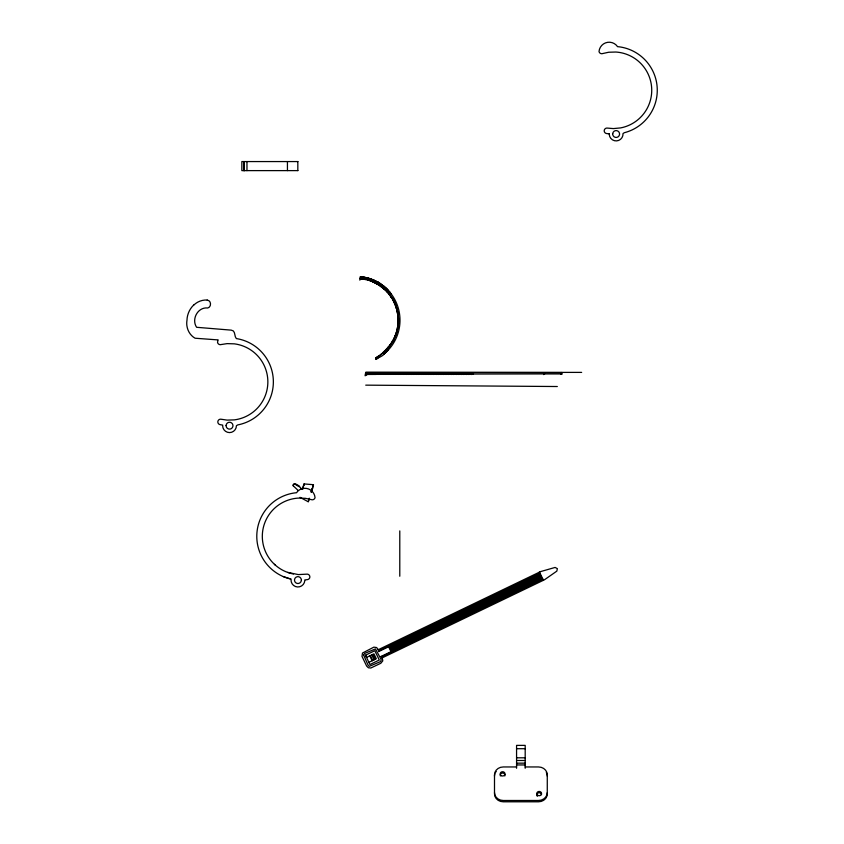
<?xml version="1.0" encoding="UTF-8"?>
<svg xmlns="http://www.w3.org/2000/svg" width="844" height="844" viewBox="0 0 844 844"><rect width="100%" height="100%" fill="white"/><g stroke="black" fill="none" stroke-linecap="round" stroke-linejoin="round"><path stroke-width="1.27" d="M365.737 385.149L557.325 386.52M581.653 372.394L365.737 372.394L365.135 375.77L366.38 374.852M398.6 320.055L397.957 320.583L398.59 320.942L397.957 320.414L398.59 320.942M378.312 284.85L378.355 284.111L379.125 284.576L378.471 284.945M363.595 277.191L360.388 276.716L359.723 280.039L361.485 278.858L360.261 278.056M397.703 324.676L398.4 324.212C399.412 322.535 396.986 322.83 398.452 323.716L397.851 323.136L398.526 323.03A42.337 42.337 21.9 0 1 398.368 324.792A42.379 42.379 0 0 0 398.389 315.941M380.676 285.641C379.969 287.139 382.353 286 380.676 285.641L380.591 286.38L385.022 289.756M361.791 276.864L361.791 276.843A43.814 43.814 0 0 1 379.758 283.373L386.257 288.437L390.972 293.701M382.765 288.047L382.891 287.319C384.442 287.815 382.153 288.743 382.902 287.319M383.798 288.943L383.957 288.215L384.632 288.817L383.798 288.943L383.957 288.215A42.379 42.379 0 0 1 385.328 289.45L384.822 289.851L385.328 289.429M396.817 329.888L397.334 330.553M397.524 329.688L397.841 328.305M304.315 483.96L313.335 484.678M383.039 288.004L378.787 284.892L379.758 283.373L367.193 277.887L360.388 276.705M385.993 290.104L385.919 290.948L386.626 290.737M304.273 484.118L303.798 485.659M396.501 333.443L397.207 331.038L396.48 331.207M396.48 331.207L396.954 331.892M309.094 498.329L308.303 501.758L309.474 498.361M311.436 492.221L313.514 484.73L311.162 491.82M302.426 489.119L304.167 483.612M302.616 489.351L303.608 485.416M311.214 491.915L312.565 488.412M311.383 492.115L312.523 488.37M386.774 291.718L387.586 291.75L386.868 291.929L386.974 291.096M395.636 335.838L395.941 334.994L395.14 335.268L395.636 335.838L396.406 333.697L395.614 333.992L396.11 334.541M388.673 293.554L389.379 293.87L388.651 293.997L388.82 293.174M368.512 278.277L379.758 283.373L372.394 279.68L371.75 281.295L378.787 284.903M293.343 484.572L293.332 485.87M293.301 484.994C294.461 480.563 305.655 491.535 294.535 483.823M374.166 282.35L374.926 280.757L367.193 277.887A43.74 43.74 0 0 1 384.062 354.005C382.321 357.402 372.299 358.974 376.973 358.711M390.456 295.527L390.308 296.181L391.036 296.096M376.519 283.552L377.384 281.98L379.758 283.362M392.091 297.668L391.806 298.459L392.544 298.438A42.379 42.379 0 0 1 395.34 303.935M393.262 340.849L393.673 340.058L392.935 340.069L393.315 340.754M393.895 300.865C392.017 300 394.675 300 394.633 302.31L393.431 299.936M393.072 300.686L393.494 300.063M387.586 348.709L387.343 348.002L388.187 348.034L388.251 346.989L388.82 347.327L390.244 345.502L390.033 344.69L390.761 344.774M392.291 342.464L390.709 343.708L391.036 344.373M394.116 301.308L393.779 302.068L394.528 302.11M380.961 286.39L381.699 285.367L379.483 283.806L369.83 278.668M388.251 346.989L389.084 346.979M390.244 345.502L389.2 345.776L389.39 346.589M395.277 303.829L394.887 304.568L395.636 304.652M382.733 287.762L383.334 287.656A42.379 42.379 0 0 0 379.768 285.008M371.887 280.957L366.845 279.258L360.219 278.509L361.548 278.636A41.915 41.915 0 0 1 388.483 347.042L384.864 350.861M366.391 279.1L365.895 279.659L361.517 278.847M384.273 351.969L383.45 351.821L383.609 352.56L388.556 347.106M396.712 307.743L396.237 308.44L396.965 308.598M376.93 373.755L376.287 374.419L367.72 374.462M386.942 373.765L385.972 374.419L385.318 373.765M396.954 373.776L395.984 374.43L395.33 373.776M399.455 373.786L398.811 374.441L397.841 373.776M409.467 373.797L408.823 374.451L407.842 373.786M419.468 373.797L418.835 374.462L417.854 373.797M429.48 373.808L428.847 374.472L427.866 373.808M431.98 373.818L431.02 374.472L430.377 373.818M441.992 373.829L441.022 374.483L440.378 373.818M452.004 373.839L451.361 374.493L450.39 373.829M462.016 373.85L461.373 374.504L460.402 373.839M464.517 373.85L463.873 374.504L462.902 373.85M472.028 373.85L471.385 374.514L470.414 373.85M379.441 373.765L378.787 374.419L377.817 373.765M381.942 373.765L380.982 374.419L380.327 373.765M384.431 373.765L383.471 374.419L382.828 373.765M389.453 373.776L388.799 374.43L387.829 373.765M391.954 373.776L390.994 374.43L390.339 373.776M394.443 373.776L393.483 374.43L392.84 373.776M401.955 373.786L400.984 374.441L400.341 373.786M404.455 373.786L403.801 374.441L402.852 373.786M406.956 373.786L406.302 374.441L405.342 373.797L405.996 374.441M411.967 373.797L411.323 374.451L410.353 373.797L410.996 374.441M414.467 373.797L413.813 374.451L412.853 373.797M416.968 373.797L416.314 374.451L415.353 373.797M421.325 374.462L421.979 373.808M423.825 374.462L424.479 373.808M426.98 373.808L426.02 374.462L425.365 373.808M434.491 373.818L433.51 374.472L432.877 373.818M436.992 373.818L436.337 374.472L435.377 373.818M439.492 373.818L438.532 374.483L437.878 373.818M444.503 373.829L443.522 374.483L442.889 373.829M447.003 373.829L446.043 374.483L445.389 373.829M449.504 373.829L448.544 374.483L447.89 373.829M454.515 373.839L453.534 374.493L452.901 373.839M457.015 373.839L456.361 374.493L455.401 373.839M459.516 373.839L458.862 374.493L457.902 373.839M467.027 373.85L466.373 374.504L465.403 373.85M469.517 373.85L468.874 374.504L467.914 373.85M389.939 344.837L390.456 345.228A42.337 42.337 21.9 0 1 387.058 349.31L385.666 350.703L385.581 349.859L386.299 350.06M388.04 350.239L383.967 354.037L383.102 352.992C374.398 359.09 375.401 357.423 376.318 359.048L375.696 357.845M293.606 484.414L294.356 483.95M397.091 309.073L396.564 309.59L397.113 309.875M369.081 279.86L368.533 280.377L368.216 279.607M384.864 350.851L383.492 352.064L386.784 349.047M397.44 310.413L396.88 310.919L397.64 311.299M384.927 350.925L380.222 355.134L381.509 354.206L381.066 354.554M384.611 350.809L384.642 351.642M397.735 311.774L397.218 312.428L397.883 312.428A42.379 42.379 0 0 0 397.313 309.822M397.408 313.599L397.988 313.145M398.21 314.517L397.872 315.107M374.367 281.938L373.438 281.527L373.649 282.339L374.367 281.928A42.379 42.379 0 0 0 366.897 279.248L367.741 279.469L367.224 279.997L366.876 279.216M382.933 288.142L383.461 287.772M397.756 316.31L398.368 315.888L397.767 316.489L398.452 316.785M375.496 282.508L374.884 282.93L374.694 282.107M398.495 317.27L397.883 317.85L398.547 318.167L397.893 317.85M377.289 284.238L377.922 283.858L377.162 283.405L377.289 284.238L377.933 283.858M378.872 356.041L376.582 357.392L377.236 358.584L379.6 357.191M397.914 319.032L398.558 318.663L397.925 319.211L398.59 319.559M393.03 300.158L393.125 300.095A41.989 41.989 0 0 1 397.44 312.512L397.883 312.428M376.899 358.753L375.928 357.719M398.568 321.437L397.904 321.944L398.547 322.334M378.597 650.956L540.076 573.245L539.527 572.105M366.539 657.423L373.945 653.857L376.308 658.753L368.87 662.329M378.597 651.621L389.221 646.504L391.574 651.399L380.95 656.516M381.414 656.811L542.892 579.1L543.452 580.261M365.463 655.187L374.81 650.735L379.283 660.029L369.925 664.534L365.463 655.187L366.57 657.402M382.501 287.013L381.826 287.308L381.794 286.464L382.501 287.013M366.38 374.863L367.731 374.451M398.115 325.657L397.545 326.027L398.136 326.48M398.051 326.955L397.324 327.377L397.914 327.841M397.83 328.327L397.081 328.727L397.629 329.202M396.817 332.367L396.047 332.684L396.564 333.222M394.887 337.568L394.085 337.779L394.528 338.381A42.379 42.379 0 0 1 392.428 342.305M391.067 297.31L391.816 297.257L391.31 296.508L391.078 297.31M562.125 373.945L544.623 373.934M297.9 161.563L241.848 161.563L241.848 170.615L297.9 170.615M560.669 372.594L562.209 372.594L365.737 372.394M560.669 373.945L561.83 373.945M516.57 748.712L525.19 748.712M516.57 757.806L525.19 757.806M516.57 760.497L525.19 760.497M516.57 763.155L525.19 763.155M516.57 764.949L525.19 764.949M516.57 766.953L503.256 766.953A8.757 7.849 0 0 0 494.5 774.792L494.5 793.951A8.757 7.849 0 0 0 503.256 801.8L538.504 801.8A8.757 7.849 0 0 0 547.271 793.951L547.271 774.792A8.757 7.849 0 0 0 538.504 766.953L525.19 766.953M365.515 373.755L473.505 373.86M365.431 374.208L544.623 373.924L543.641 374.588M421.325 374.451L420.365 373.808M423.825 374.462L422.865 373.808M388.546 293.86L389.379 293.87M361.601 278.182L360.261 278.066L361.306 278.868M207.202 300.105C211.348 300.38 211.696 307.026 207.761 307.986C197.834 306.783 191.166 319.275 196.61 327.293L231.235 330.141C235.845 330.51 233.988 336.186 236.352 338.592L237.744 338.813A43.825 43.825 0 0 1 237.744 424.912L236.425 425.703A6.9 6.9 0 0 1 229.526 432.592A6.9 6.9 0 0 1 222.637 425.703L222.71 425.133L219.978 424.616A2.754 2.754 0 0 1 217.889 421.325A2.754 2.754 0 0 1 221.181 419.246L227.12 420.112L234.337 419.879A38.318 38.318 0 0 0 234.337 343.846L227.12 343.624L220.316 344.679A2.817 2.817 0 0 1 217.541 342.326A10.17 10.17 0 0 1 218.195 339.921L195.091 338.222C190.533 335.701 187.558 330.837 186.893 325.721A18.494 18.494 0 0 1 186.967 320.382A22.081 22.081 0 0 1 193.677 305.022M287.698 572.39L298.27 574.585L306.667 574.163A2.754 2.754 0 0 1 309.822 576.452A2.754 2.754 0 0 1 307.532 579.606L304.768 579.955L304.811 580.524A6.9 6.9 0 0 1 297.499 586.97A6.9 6.9 0 0 1 291.043 579.67L291.148 579.111L283.278 576.568M361.601 278.193L364.249 278.615M364.492 277.349L367.161 278.003M387.269 349.078L386.425 349.026L386.647 349.722L386.552 348.899L387.058 349.31M367.129 278.151L374.768 281.094L381.762 285.283L371.94 279.67M370.685 279.069L372.394 279.68M369.419 279.955L370.389 280.313M369.83 280.809L369.545 280.008M398.136 314.031L397.408 313.599M300.031 497.338L308.134 501.705M376.656 281.579L378.165 282.413M372.278 279.965L381.699 285.367M397.841 323.315L398.452 323.716M293.396 485.965L297.985 490.28M397.957 320.414L398.59 320.942M274.437 564.309L275.334 565.1M383.672 286.2L390.128 292.657L389.432 291.792M299.261 486.281L301.92 489.383M383.176 352.929L384.041 353.984M293.469 486.091L293.163 485.184M391.468 342.58L391.827 343.223M372.795 654.416L375.158 659.301M539.116 572.295L539.675 573.435M542.492 579.29L543.051 580.45M539.717 574.078L542.07 578.973M539.443 574.215L541.795 579.111M537.47 575.165L539.822 580.06M537.174 575.302L539.527 580.197M535.212 576.241L537.565 581.136M534.917 576.389L537.28 581.284M532.965 577.328L535.318 582.223M532.669 577.475L535.022 582.36M530.697 578.425L533.049 583.309M530.422 578.551L532.775 583.447M528.449 579.501L530.802 584.396M528.154 579.649L530.507 584.544M526.192 580.588L528.544 585.483M525.896 580.725L528.26 585.62M523.945 581.674L526.297 586.569M523.649 581.811L526.002 586.707M521.676 582.761L524.029 587.656M521.402 582.898L523.755 587.793M519.419 583.848L521.782 588.743M519.144 583.974L521.497 588.869M517.172 584.924L519.524 589.819M516.876 585.071L519.239 589.967M514.924 586.01L517.277 590.905M514.629 586.158L516.982 591.043M512.656 587.107L515.009 591.992M512.382 587.234L514.734 592.129M510.398 588.184L512.762 593.079M510.124 588.321L512.477 593.216M508.151 589.27L510.504 594.165M507.856 589.407L510.209 594.303M505.904 590.357L508.257 595.252M505.609 590.494L507.961 595.389M503.646 591.433L506.01 596.328M503.351 591.581L505.714 596.476M501.378 592.53L503.741 597.425M501.104 592.657L503.457 597.552M499.131 593.617L501.484 598.501M498.836 593.754L501.188 598.649M496.884 594.693L499.237 599.588M496.588 594.841L498.941 599.725M494.626 595.78L496.979 600.675M494.331 595.917L496.694 600.812M492.358 596.866L494.721 601.761M492.084 597.003L494.436 601.899M490.111 597.953L492.463 602.848M489.837 598.09L492.189 602.985M487.864 599.04L490.216 603.935M487.568 599.177L489.921 604.072M485.606 600.116L487.959 605.011M485.311 600.263L487.674 605.159M483.338 601.213L485.69 606.108M483.063 601.339L485.416 606.235M481.091 602.299L483.443 607.184M480.816 602.426L483.169 607.321M478.833 603.376L481.196 608.271M478.548 603.523L480.901 608.408M476.586 604.462L478.938 609.357M476.29 604.599L478.653 609.495M474.339 605.549L476.691 610.434M474.043 605.686L476.396 610.581M472.07 606.636L474.423 611.531M471.796 606.773L474.149 611.668M469.813 607.722L472.176 612.617M469.528 607.859L471.88 612.755M467.565 608.798L469.918 613.693M467.27 608.946L469.623 613.841M465.318 609.885L467.671 614.78M465.023 610.033L467.376 614.917M463.05 610.982L465.403 615.867M462.765 611.109L465.128 616.004M460.792 612.058L463.156 616.953M460.518 612.195L462.871 617.091M458.545 613.145L460.898 618.04M458.25 613.282L460.602 618.177M456.298 614.232L458.651 619.127M456.003 614.369L458.355 619.264M454.03 615.318L456.382 620.213M453.745 615.455L456.108 620.351M451.772 616.405L454.135 621.3M451.498 616.531L453.85 621.427M449.525 617.481L451.878 622.376M449.23 617.629L451.582 622.524M447.278 618.568L449.63 623.463M446.982 618.715L449.335 623.6M445.01 619.665L447.362 624.549M444.725 619.791L447.088 624.687M442.752 620.741L445.115 625.636M442.478 620.878L444.83 625.773M440.505 621.828L442.857 626.723M440.209 621.965L442.562 626.86M438.258 622.914L440.61 627.809M437.962 623.051L440.315 627.947M436 623.99L438.352 628.885M435.704 624.138L438.068 629.033M433.732 625.087L436.084 629.983M433.457 625.214L435.81 630.109M431.484 626.164L433.837 631.059M431.21 626.301L433.563 631.196M429.227 627.25L431.59 632.145M428.942 627.398L431.295 632.283M426.98 628.337L429.332 633.232M426.684 628.474L429.037 633.369M424.711 629.424L427.064 634.319M424.437 629.561L426.79 634.456M422.464 630.51L424.817 635.405M422.179 630.647L424.543 635.543M420.207 631.597L422.57 636.492M419.922 631.734L422.274 636.629M417.959 632.673L420.312 637.568M417.664 632.821L420.017 637.716M415.691 633.77L418.044 638.665M415.417 633.897L417.769 638.792M413.444 634.857L415.797 639.741M413.159 634.983L415.522 639.879M411.186 635.933L413.549 640.828M410.891 636.081L413.254 640.965M408.939 637.02L411.292 641.915M408.644 637.157L410.996 642.052M406.692 638.106L409.045 642.991M406.397 638.243L408.749 643.139M404.424 639.193L406.776 644.088M404.139 639.33L406.502 644.225M402.166 640.279L404.529 645.175M401.892 640.406L404.244 645.301M399.919 641.356L402.272 646.251M399.623 641.503L401.976 646.399M397.672 642.442L400.024 647.337M397.376 642.579L399.729 647.475M395.403 643.539L397.756 648.424M395.119 643.666L397.482 648.561M393.146 644.616L395.498 649.511M392.871 644.753L395.224 649.648M390.899 645.702L393.251 650.597M390.603 645.839L392.956 650.735M388.641 646.789L391.004 651.673M378.323 649.68L376.593 647.538L373.871 647.148L362.498 653.024L362.013 656.41L366.634 666.053L368.395 667.783L370.811 668.005L380.813 663.279L382.786 660.863L382.248 657.835M378.935 651.462L378.049 649.817L540.571 571.599L555.088 567.442L557.356 568.624L556.84 571.124L544.496 579.754L381.973 657.972L381.288 656.347M371.729 654.923L374.082 659.818M370.294 655.619L372.647 660.514M369.809 655.851L372.162 660.746M389.084 292.509L388.198 290.389A43.814 43.804 -50.1 0 0 382.026 284.913M375.928 282.74L376.107 283.552L376.74 283.151A42.379 42.379 0 0 1 379.019 284.523M525.19 768.262L525.19 745.379L516.57 745.379L516.57 768.262M399.782 530.908L399.782 576.23M297.827 161.563L297.827 170.615M287.435 161.563L287.435 170.615M246.965 161.563L246.965 170.615M244.243 161.563L244.243 170.615M244.085 161.563L244.085 170.615M243.99 161.563L243.979 170.615M385.813 350.608A42.379 42.379 0 0 0 390.466 345.238A42.337 42.327 29.1 0 1 385.813 350.577A42.358 42.337 36.3 0 0 390.456 345.228A42.432 42.369 43.5 0 1 385.813 350.577M388.957 293.322A42.379 42.379 0 0 1 390.593 295.442M395.678 304.758A42.379 42.379 0 0 1 396.29 306.425L395.836 307.132L396.574 307.269A42.379 42.379 0 0 1 397.081 308.967M377.395 281.959A43.867 43.835 -57.3 0 1 384.199 286.612M365.114 278.837A42.39 42.39 0 0 1 371.887 280.968M193.761 305.106A17.808 17.808 0 0 1 207.213 300.021M289.777 578.805A43.825 43.825 0 0 1 295.094 492.864L296.497 492.738A10.17 10.17 0 0 1 315.044 497.622A2.817 2.817 0 0 1 312.122 499.796L305.401 498.319L298.185 498.108A38.318 38.318 0 0 0 293.49 573.994M500.376 775.963A2.395 2.142 0 0 1 502.591 773.02A2.395 2.142 0 0 1 504.817 775.963M537.375 796.314A2.395 2.142 0 0 1 537.132 796.019M536.826 795.354A2.395 2.142 0 0 1 538.767 792.78A2.395 2.142 0 0 1 541.542 794.626M494.5 792.643A8.757 7.849 0 0 0 503.256 800.492L538.504 800.492A8.757 7.849 0 0 0 547.271 792.643M494.5 776.111A8.757 7.849 0 0 1 494.922 773.684M495.449 772.545A8.757 7.849 0 0 1 496.166 771.5M546.311 772.545A8.757 7.849 0 0 1 547.271 776.111M612.702 133.647L612.723 134.512A3.45 3.45 0 0 0 618.03 136.897A3.45 3.45 0 0 0 617.924 131.073A3.45 3.45 0 0 0 612.702 133.647M363.564 654.912L368.195 665.367L369.292 666.349L380.106 661.801L381.087 660.683L381.013 659.196L375.443 648.92L364.64 653.456L363.564 654.912M226.097 425.545L226.097 425.977A3.45 3.45 0 0 0 231.245 428.678A3.45 3.45 0 0 0 231.509 422.865A3.45 3.45 0 0 0 226.129 425.112L226.097 425.545M301.361 580.144L301.34 580.577A3.45 3.45 0 0 1 296.033 582.961A3.45 3.45 0 0 1 296.128 577.148A3.45 3.45 0 0 1 301.361 579.712L301.361 580.144M609.284 133.88L609.252 134.449A6.9 6.9 0 0 0 616.553 140.895A6.9 6.9 0 0 0 623.02 133.595L624.275 132.73A43.825 43.825 0 0 0 618.969 46.789L617.565 46.663A10.17 10.17 0 0 0 599.018 51.547A2.817 2.817 0 0 0 601.93 53.721L608.661 52.244L615.867 52.033A38.318 38.318 0 0 1 620.562 127.919L613.388 128.594L607.395 128.088A2.754 2.754 0 0 0 604.241 130.377A2.754 2.754 0 0 0 606.53 133.531L609.284 133.88M379.526 284.861L379.61 285.694L380.275 285.356L379.526 284.861M369.788 278.826L369.756 278.921A43.487 43.487 0 0 1 377.226 282.255A43.529 43.529 0 0 0 369.788 278.826M387.913 292.129L387.776 292.952L388.504 292.794L387.913 292.129M389.685 294.261L389.379 294.946L390.234 294.967L389.685 294.261M394.697 336.366L395.076 337.115L395.435 336.292L394.697 336.366M393.557 338.855L393.895 339.615L394.306 338.824L393.557 338.855M392.26 341.25L392.544 342.042L392.998 341.271L392.26 341.25M392.798 298.86L392.502 299.641L393.251 299.631L392.798 298.86M394.728 302.553L394.348 303.302L395.087 303.376L394.728 302.553M395.804 305.106L395.382 305.844L396.11 305.961L395.804 305.106M371.698 280.788L371.128 281.274L370.854 280.482L371.698 280.788M372.985 281.326L372.394 281.791L372.162 280.968L372.985 281.337M391.479 645.417L390.023 646.124L392.386 651.009L393.842 650.313L391.479 645.417M393.737 644.331L392.281 645.038L394.644 649.933L396.089 649.226L393.737 644.331M395.984 643.255L394.538 643.951L396.891 648.846L398.336 648.15L395.984 643.255M398.241 642.168L396.786 642.864L399.138 647.759L400.594 647.063L398.241 642.168M400.51 641.081L399.043 641.778L401.406 646.673L402.862 645.966L400.51 641.081M402.757 639.995L401.301 640.691L403.664 645.586L405.109 644.89L402.757 639.995M405.004 638.908L403.559 639.604L405.911 644.499L407.367 643.803L405.004 638.908M407.262 637.821L405.806 638.528L408.158 643.423L409.625 642.717L407.262 637.821M409.519 636.745L408.063 637.442L410.427 642.326L411.872 641.63L409.519 636.745M411.777 635.648L410.321 636.355L412.674 641.25L414.13 640.543L411.777 635.648M414.024 634.572L412.579 635.268L414.931 640.163L416.387 639.467L414.024 634.572M416.282 633.485L414.826 634.182L417.179 639.077L418.635 638.38L416.282 633.485M418.54 632.399L417.084 633.106L419.436 637.99L420.892 637.294L418.54 632.399M420.797 631.312L419.341 632.008L421.694 636.904L423.15 636.207L420.797 631.312M423.044 630.225L421.599 630.922L423.952 635.817L425.408 635.121L423.044 630.225M425.302 629.149L423.846 629.846L426.199 634.741L427.655 634.034L425.302 629.149M427.56 628.063L426.104 628.759L428.457 633.654L429.912 632.947L427.56 628.063M429.818 626.965L428.362 627.672L430.714 632.567L432.17 631.861L429.818 626.965M432.065 625.889L430.619 626.586L432.972 631.481L434.428 630.784L432.065 625.889M434.322 624.803L432.866 625.499L435.219 630.394L436.675 629.698L434.322 624.803M436.58 623.716L435.124 624.423L437.477 629.308L438.933 628.611L436.58 623.716M438.827 622.629L437.382 623.326L439.735 628.221L441.18 627.525L438.827 622.629M441.096 621.543L439.629 622.25L441.992 627.145L443.448 626.438L441.096 621.543M443.343 620.456L441.887 621.163L444.25 626.058L445.695 625.351L443.343 620.456M445.59 619.38L444.144 620.076L446.497 624.971L447.953 624.275L445.59 619.38M447.847 618.293L446.392 618.99L448.744 623.885L450.2 623.188L447.847 618.293M450.116 617.207L448.649 617.903L451.012 622.798L452.468 622.102L450.116 617.207M452.363 616.12L450.907 616.816L453.27 621.711L454.716 621.015L452.363 616.12M454.61 615.033L453.165 615.74L455.517 620.625L456.973 619.929L454.61 615.033M456.868 613.947L455.412 614.654L457.764 619.549L459.231 618.842L456.868 613.947M459.136 612.86L457.67 613.567L460.033 618.462L461.489 617.755L459.136 612.86M461.383 611.773L459.927 612.48L462.29 617.375L463.736 616.669L461.383 611.773M463.63 610.697L462.185 611.394L464.538 616.289L465.993 615.592L463.63 610.697M465.888 609.611L464.432 610.307L466.785 615.202L468.251 614.506L465.888 609.611M468.146 608.524L466.7 609.22L469.053 614.115L470.498 613.419L468.146 608.524M470.403 607.437L468.947 608.134L471.3 613.029L472.756 612.333L470.403 607.437M472.651 606.351L471.205 607.047L473.558 611.942L475.014 611.246L472.651 606.351M474.908 605.264L473.452 605.971L475.805 610.866L477.271 610.159L474.908 605.264M477.166 604.188L475.71 604.884L478.063 609.779L479.519 609.073L477.166 604.188M479.424 603.091L477.968 603.798L480.32 608.693L481.776 607.986L479.424 603.091M481.681 602.015L480.225 602.711L482.578 607.606L484.034 606.91L481.681 602.015M483.928 600.928L482.473 601.624L484.836 606.519L486.281 605.823L483.928 600.928M486.186 599.841L484.73 600.548L487.083 605.433L488.539 604.737L486.186 599.841M488.444 598.755L486.988 599.451L489.341 604.346L490.797 603.65L488.444 598.755M490.702 597.668L489.246 598.364L491.598 603.26L493.054 602.563L490.702 597.668M492.949 596.592L491.493 597.288L493.856 602.183L495.301 601.477L492.949 596.592M495.206 595.505L493.751 596.202L496.103 601.097L497.559 600.39L495.206 595.505M497.454 594.419L496.008 595.115L498.361 600.01L499.817 599.314L497.454 594.419M499.722 593.332L498.255 594.028L500.619 598.923L502.074 598.227L499.722 593.332M501.969 592.245L500.513 592.942L502.876 597.837L504.322 597.141L501.969 592.245M504.227 591.159L502.771 591.866L505.123 596.75L506.579 596.054L504.227 591.159M506.474 590.072L505.018 590.779L507.371 595.674L508.837 594.967L506.474 590.072M508.742 588.985L507.286 589.692L509.639 594.587L511.095 593.881L508.742 588.985M510.989 587.909L509.533 588.606L511.897 593.501L513.342 592.794L510.989 587.909M513.236 586.823L511.791 587.519L514.144 592.414L515.6 591.718L513.236 586.823M515.494 585.736L514.038 586.432L516.391 591.327L517.857 590.631L515.494 585.736M517.762 584.649L516.306 585.346L518.659 590.241L520.115 589.545L517.762 584.649M520.009 583.563L518.564 584.259L520.917 589.154L522.362 588.458L520.009 583.563M522.267 582.476L520.811 583.183L523.164 588.068L524.62 587.371L522.267 582.476M524.514 581.389L523.058 582.096L525.422 586.991L526.878 586.285L524.514 581.389M526.772 580.313L525.327 581.01L527.679 585.905L529.125 585.208L526.772 580.313M529.03 579.216L527.574 579.923L529.927 584.818L531.382 584.111L529.03 579.216M531.287 578.14L529.832 578.836L532.184 583.731L533.64 583.035L531.287 578.14M533.545 577.053L532.079 577.75L534.442 582.645L535.898 581.949L533.545 577.053M535.792 575.967L534.336 576.674L536.689 581.569L538.145 580.862L535.792 575.967M538.05 574.88L536.594 575.587L538.947 580.472L540.413 579.775L538.05 574.88M540.308 573.793L538.852 574.5L541.204 579.385L542.66 578.689L540.308 573.793M376.171 359.122L375.548 357.909L376.16 359.122M392.428 342.284A42.337 42.337 21.9 0 0 394.528 338.381A42.337 42.327 29.1 0 1 392.428 342.284M501.304 775.668A2.395 2.142 0 0 0 504.986 773.948A2.395 2.142 0 0 0 501.484 771.954A2.395 2.142 0 0 0 501.304 775.668M537.881 795.396A2.395 2.142 0 0 0 541.563 793.676A2.395 2.142 0 0 0 538.061 791.683A2.395 2.142 0 0 0 537.881 795.396"/></g></svg>
